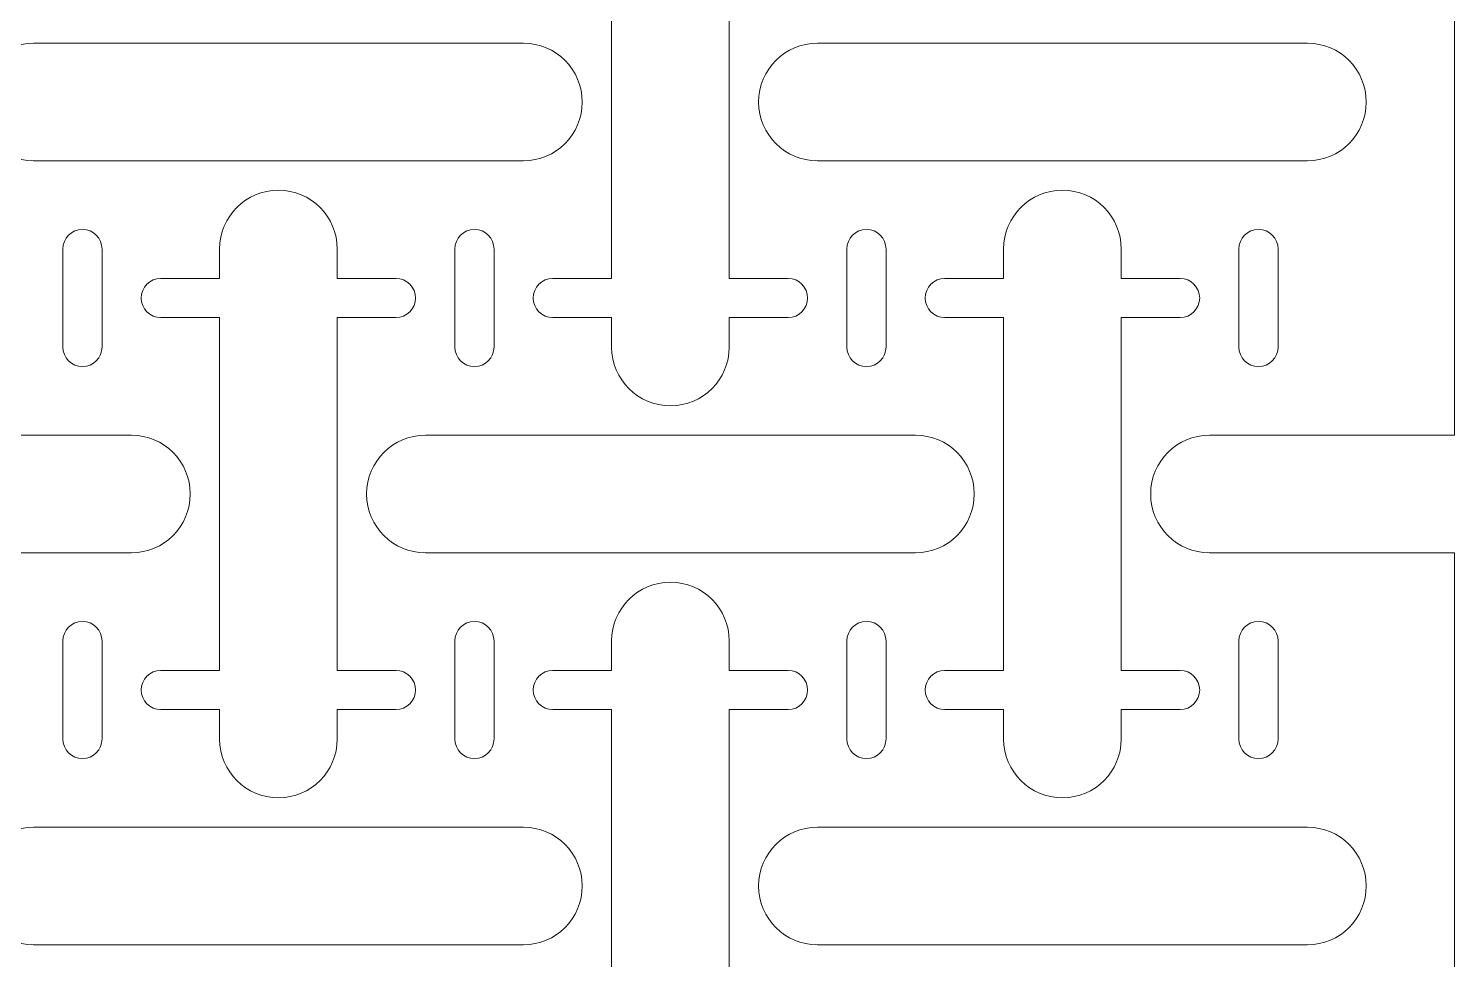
# Model space of a CAD drawing. Header units: metres. Extents: x 0 to 140, y 0 to 240.
# Drawn here: x 103.62 to 140, y 58.12 to 81.88 of the extents above; entities that cross this region are included whole.
import ezdxf

# ---------------------------------------------------------------- set-up
doc = ezdxf.new("R2010")
doc.units = ezdxf.units.M
doc.layers.add('TOP', color=1, linetype='Continuous', lineweight=0)

msp = doc.modelspace()

# ---------------------------------------------------------------- linework, layer by layer
at = {"layer": 'TOP'}
for p, q in [((140, 71.5), (140, 88.5)), ((118.5, 75.5), (118.5, 84.5)), ((121.5, 75.5), (121.5, 84.5)), ((103.75, 81.5), (116.25, 81.5)), ((123.75, 81.5), (136.25, 81.5)), ((103.75, 78.5), (116.25, 78.5)), ((123.75, 78.5), (136.25, 78.5)), ((104.5, 73.75), (104.5, 76.25)), ((104.5, 73.75), (104.5, 76.25)), ((104.5, 73.75), (104.5, 76.25)), ((104.5, 73.75), (104.5, 76.25)), ((104.5, 73.75), (104.5, 76.25)), ((104.5, 73.75), (104.5, 76.25)), ((104.5, 73.75), (104.5, 76.25)), ((104.5, 73.75), (104.5, 76.25)), ((104.5, 73.75), (104.5, 76.25)), ((104.5, 73.75), (104.5, 76.25)), ((104.5, 73.75), (104.5, 76.25)), ((104.5, 73.75), (104.5, 76.25)), ((104.5, 73.75), (104.5, 76.25)), ((105.5, 73.75), (105.5, 76.25)), ((105.5, 73.75), (105.5, 76.25)), ((105.5, 73.75), (105.5, 76.25)), ((105.5, 73.75), (105.5, 76.25)), ((105.5, 73.75), (105.5, 76.25)), ((105.5, 73.75), (105.5, 76.25)), ((105.5, 73.75), (105.5, 76.25)), ((105.5, 73.75), (105.5, 76.25)), ((105.5, 73.75), (105.5, 76.25)), ((105.5, 73.75), (105.5, 76.25)), ((105.5, 73.75), (105.5, 76.25)), ((105.5, 73.75), (105.5, 76.25)), ((105.5, 73.75), (105.5, 76.25)), ((108.5, 75.5), (108.5, 76.25)), ((111.5, 75.5), (111.5, 76.25)), ((114.5, 73.75), (114.5, 76.25)), ((114.5, 73.75), (114.5, 76.25)), ((114.5, 73.75), (114.5, 76.25)), ((114.5, 73.75), (114.5, 76.25)), ((114.5, 73.75), (114.5, 76.25)), ((114.5, 73.75), (114.5, 76.25)), ((114.5, 73.75), (114.5, 76.25)), ((114.5, 73.75), (114.5, 76.25)), ((114.5, 73.75), (114.5, 76.25)), ((114.5, 73.75), (114.5, 76.25)), ((114.5, 73.75), (114.5, 76.25)), ((114.5, 73.75), (114.5, 76.25)), ((114.5, 73.75), (114.5, 76.25)), ((115.5, 73.75), (115.5, 76.25)), ((115.5, 73.75), (115.5, 76.25)), ((115.5, 73.75), (115.5, 76.25)), ((115.5, 73.75), (115.5, 76.25)), ((115.5, 73.75), (115.5, 76.25)), ((115.5, 73.75), (115.5, 76.25)), ((115.5, 73.75), (115.5, 76.25)), ((115.5, 73.75), (115.5, 76.25)), ((115.5, 73.75), (115.5, 76.25)), ((115.5, 73.75), (115.5, 76.25)), ((115.5, 73.75), (115.5, 76.25)), ((115.5, 73.75), (115.5, 76.25)), ((115.5, 73.75), (115.5, 76.25)), ((124.5, 73.75), (124.5, 76.25)), ((124.5, 73.75), (124.5, 76.25)), ((124.5, 73.75), (124.5, 76.25)), ((124.5, 73.75), (124.5, 76.25)), ((124.5, 73.75), (124.5, 76.25)), ((124.5, 73.75), (124.5, 76.25)), ((124.5, 73.75), (124.5, 76.25)), ((124.5, 73.75), (124.5, 76.25)), ((124.5, 73.75), (124.5, 76.25)), ((124.5, 73.75), (124.5, 76.25)), ((124.5, 73.75), (124.5, 76.25)), ((124.5, 73.75), (124.5, 76.25)), ((124.5, 73.75), (124.5, 76.25)), ((125.5, 73.75), (125.5, 76.25)), ((125.5, 73.75), (125.5, 76.25)), ((125.5, 73.75), (125.5, 76.25)), ((125.5, 73.75), (125.5, 76.25)), ((125.5, 73.75), (125.5, 76.25)), ((125.5, 73.75), (125.5, 76.25)), ((125.5, 73.75), (125.5, 76.25)), ((125.5, 73.75), (125.5, 76.25)), ((125.5, 73.75), (125.5, 76.25)), ((125.5, 73.75), (125.5, 76.25)), ((125.5, 73.75), (125.5, 76.25)), ((125.5, 73.75), (125.5, 76.25)), ((125.5, 73.75), (125.5, 76.25)), ((128.5, 75.5), (128.5, 76.25)), ((131.5, 75.5), (131.5, 76.25)), ((134.5, 73.75), (134.5, 76.25)), ((134.5, 73.75), (134.5, 76.25)), ((134.5, 73.75), (134.5, 76.25)), ((134.5, 73.75), (134.5, 76.25)), ((134.5, 73.75), (134.5, 76.25)), ((134.5, 73.75), (134.5, 76.25)), ((134.5, 73.75), (134.5, 76.25)), ((134.5, 73.75), (134.5, 76.25)), ((134.5, 73.75), (134.5, 76.25)), ((134.5, 73.75), (134.5, 76.25)), ((134.5, 73.75), (134.5, 76.25)), ((134.5, 73.75), (134.5, 76.25)), ((134.5, 73.75), (134.5, 76.25)), ((135.5, 73.75), (135.5, 76.25)), ((135.5, 73.75), (135.5, 76.25)), ((135.5, 73.75), (135.5, 76.25)), ((135.5, 73.75), (135.5, 76.25)), ((135.5, 73.75), (135.5, 76.25)), ((135.5, 73.75), (135.5, 76.25)), ((135.5, 73.75), (135.5, 76.25)), ((135.5, 73.75), (135.5, 76.25)), ((135.5, 73.75), (135.5, 76.25)), ((135.5, 73.75), (135.5, 76.25)), ((135.5, 73.75), (135.5, 76.25)), ((135.5, 73.75), (135.5, 76.25)), ((135.5, 73.75), (135.5, 76.25)), ((107, 75.5), (108.5, 75.5)), ((113, 75.5), (111.5, 75.5)), ((117, 75.5), (118.5, 75.5)), ((123, 75.5), (121.5, 75.5)), ((127, 75.5), (128.5, 75.5)), ((133, 75.5), (131.5, 75.5)), ((108.5, 74.5), (107, 74.5)), ((108.5, 65.5), (108.5, 74.5)), ((111.5, 65.5), (111.5, 74.5)), ((111.5, 74.5), (113, 74.5)), ((118.5, 74.5), (117, 74.5)), ((118.5, 73.75), (118.5, 74.5)), ((121.5, 73.75), (121.5, 74.5)), ((121.5, 74.5), (123, 74.5)), ((128.5, 74.5), (127, 74.5)), ((128.5, 65.5), (128.5, 74.5)), ((131.5, 65.5), (131.5, 74.5)), ((131.5, 74.5), (133, 74.5)), ((93.75, 71.5), (106.25, 71.5)), ((113.75, 71.5), (126.25, 71.5)), ((133.75, 71.5), (140, 71.5)), ((93.75, 68.5), (106.25, 68.5)), ((113.75, 68.5), (126.25, 68.5)), ((133.75, 68.5), (140, 68.5)), ((140, 51.5), (140, 68.5)), ((104.5, 63.75), (104.5, 66.25)), ((104.5, 63.75), (104.5, 66.25)), ((104.5, 63.75), (104.5, 66.25)), ((104.5, 63.75), (104.5, 66.25)), ((104.5, 63.75), (104.5, 66.25)), ((104.5, 63.75), (104.5, 66.25)), ((104.5, 63.75), (104.5, 66.25)), ((104.5, 63.75), (104.5, 66.25)), ((104.5, 63.75), (104.5, 66.25)), ((104.5, 63.75), (104.5, 66.25)), ((104.5, 63.75), (104.5, 66.25)), ((104.5, 63.75), (104.5, 66.25)), ((104.5, 63.75), (104.5, 66.25)), ((105.5, 63.75), (105.5, 66.25)), ((105.5, 63.75), (105.5, 66.25)), ((105.5, 63.75), (105.5, 66.25)), ((105.5, 63.75), (105.5, 66.25)), ((105.5, 63.75), (105.5, 66.25)), ((105.5, 63.75), (105.5, 66.25)), ((105.5, 63.75), (105.5, 66.25)), ((105.5, 63.75), (105.5, 66.25)), ((105.5, 63.75), (105.5, 66.25)), ((105.5, 63.75), (105.5, 66.25)), ((105.5, 63.75), (105.5, 66.25)), ((105.5, 63.75), (105.5, 66.25)), ((105.5, 63.75), (105.5, 66.25)), ((114.5, 63.75), (114.5, 66.25)), ((114.5, 63.75), (114.5, 66.25)), ((114.5, 63.75), (114.5, 66.25)), ((114.5, 63.75), (114.5, 66.25)), ((114.5, 63.75), (114.5, 66.25)), ((114.5, 63.75), (114.5, 66.25)), ((114.5, 63.75), (114.5, 66.25)), ((114.5, 63.75), (114.5, 66.25)), ((114.5, 63.75), (114.5, 66.25)), ((114.5, 63.75), (114.5, 66.25)), ((114.5, 63.75), (114.5, 66.25)), ((114.5, 63.75), (114.5, 66.25)), ((114.5, 63.75), (114.5, 66.25)), ((115.5, 63.75), (115.5, 66.25)), ((115.5, 63.75), (115.5, 66.25)), ((115.5, 63.75), (115.5, 66.25)), ((115.5, 63.75), (115.5, 66.25)), ((115.5, 63.75), (115.5, 66.25)), ((115.5, 63.75), (115.5, 66.25)), ((115.5, 63.75), (115.5, 66.25)), ((115.5, 63.75), (115.5, 66.25)), ((115.5, 63.75), (115.5, 66.25)), ((115.5, 63.75), (115.5, 66.25)), ((115.5, 63.75), (115.5, 66.25)), ((115.5, 63.75), (115.5, 66.25)), ((115.5, 63.75), (115.5, 66.25)), ((118.5, 65.5), (118.5, 66.25)), ((121.5, 65.5), (121.5, 66.25)), ((124.5, 63.75), (124.5, 66.25)), ((124.5, 63.75), (124.5, 66.25)), ((124.5, 63.75), (124.5, 66.25)), ((124.5, 63.75), (124.5, 66.25)), ((124.5, 63.75), (124.5, 66.25)), ((124.5, 63.75), (124.5, 66.25)), ((124.5, 63.75), (124.5, 66.25)), ((124.5, 63.75), (124.5, 66.25)), ((124.5, 63.75), (124.5, 66.25)), ((124.5, 63.75), (124.5, 66.25)), ((124.5, 63.75), (124.5, 66.25)), ((124.5, 63.75), (124.5, 66.25)), ((124.5, 63.75), (124.5, 66.25)), ((125.5, 63.75), (125.5, 66.25)), ((125.5, 63.75), (125.5, 66.25)), ((125.5, 63.75), (125.5, 66.25)), ((125.5, 63.75), (125.5, 66.25)), ((125.5, 63.75), (125.5, 66.25)), ((125.5, 63.75), (125.5, 66.25)), ((125.5, 63.75), (125.5, 66.25)), ((125.5, 63.75), (125.5, 66.25)), ((125.5, 63.75), (125.5, 66.25)), ((125.5, 63.75), (125.5, 66.25)), ((125.5, 63.75), (125.5, 66.25)), ((125.5, 63.75), (125.5, 66.25)), ((125.5, 63.75), (125.5, 66.25)), ((134.5, 63.75), (134.5, 66.25)), ((134.5, 63.75), (134.5, 66.25)), ((134.5, 63.75), (134.5, 66.25)), ((134.5, 63.75), (134.5, 66.25)), ((134.5, 63.75), (134.5, 66.25)), ((134.5, 63.75), (134.5, 66.25)), ((134.5, 63.75), (134.5, 66.25)), ((134.5, 63.75), (134.5, 66.25)), ((134.5, 63.75), (134.5, 66.25)), ((134.5, 63.75), (134.5, 66.25)), ((134.5, 63.75), (134.5, 66.25)), ((134.5, 63.75), (134.5, 66.25)), ((134.5, 63.75), (134.5, 66.25)), ((135.5, 63.75), (135.5, 66.25)), ((135.5, 63.75), (135.5, 66.25)), ((135.5, 63.75), (135.5, 66.25)), ((135.5, 63.75), (135.5, 66.25)), ((135.5, 63.75), (135.5, 66.25)), ((135.5, 63.75), (135.5, 66.25)), ((135.5, 63.75), (135.5, 66.25)), ((135.5, 63.75), (135.5, 66.25)), ((135.5, 63.75), (135.5, 66.25)), ((135.5, 63.75), (135.5, 66.25)), ((135.5, 63.75), (135.5, 66.25)), ((135.5, 63.75), (135.5, 66.25)), ((135.5, 63.75), (135.5, 66.25)), ((107, 65.5), (108.5, 65.5)), ((113, 65.5), (111.5, 65.5)), ((117, 65.5), (118.5, 65.5)), ((123, 65.5), (121.5, 65.5)), ((127, 65.5), (128.5, 65.5)), ((133, 65.5), (131.5, 65.5)), ((108.5, 64.5), (107, 64.5)), ((108.5, 63.75), (108.5, 64.5)), ((111.5, 63.75), (111.5, 64.5)), ((111.5, 64.5), (113, 64.5)), ((118.5, 64.5), (117, 64.5)), ((118.5, 55.5), (118.5, 64.5)), ((121.5, 55.5), (121.5, 64.5)), ((121.5, 64.5), (123, 64.5)), ((128.5, 64.5), (127, 64.5)), ((128.5, 63.75), (128.5, 64.5)), ((131.5, 63.75), (131.5, 64.5)), ((131.5, 64.5), (133, 64.5)), ((103.75, 61.5), (116.25, 61.5)), ((123.75, 61.5), (136.25, 61.5)), ((103.75, 58.5), (116.25, 58.5)), ((123.75, 58.5), (136.25, 58.5))]:
    msp.add_line(p, q, dxfattribs=at)
for centre, radius, start, end in [((103.75, 80), 1.5, -270, -90), ((116.25, 80), 1.5, -90, 90), ((123.75, 80), 1.5, -270, -90), ((136.25, 80), 1.5, -90, 90), ((110, 76.25), 1.5, 0, 180), ((130, 76.25), 1.5, 0, 180), ((105, 76.25), 0.5, 0, 180), ((105, 76.25), 0.5, 0, 180), ((105, 76.25), 0.5, 0, 180), ((105, 76.25), 0.5, 0, 180), ((105, 76.25), 0.5, 0, 180), ((105, 76.25), 0.5, 0, 180), ((105, 76.25), 0.5, 0, 180), ((105, 76.25), 0.5, 0, 180), ((105, 76.25), 0.5, 0, 180), ((105, 76.25), 0.5, 0, 180), ((105, 76.25), 0.5, 0, 180), ((105, 76.25), 0.5, 0, 180), ((105, 76.25), 0.5, 0, 180), ((115, 76.25), 0.5, 0, 180), ((115, 76.25), 0.5, 0, 180), ((115, 76.25), 0.5, 0, 180), ((115, 76.25), 0.5, 0, 180), ((115, 76.25), 0.5, 0, 180), ((115, 76.25), 0.5, 0, 180), ((115, 76.25), 0.5, 0, 180), ((115, 76.25), 0.5, 0, 180), ((115, 76.25), 0.5, 0, 180), ((115, 76.25), 0.5, 0, 180), ((115, 76.25), 0.5, 0, 180), ((115, 76.25), 0.5, 0, 180), ((115, 76.25), 0.5, 0, 180), ((125, 76.25), 0.5, 0, 180), ((125, 76.25), 0.5, 0, 180), ((125, 76.25), 0.5, 0, 180), ((125, 76.25), 0.5, 0, 180), ((125, 76.25), 0.5, 0, 180), ((125, 76.25), 0.5, 0, 180), ((125, 76.25), 0.5, 0, 180), ((125, 76.25), 0.5, 0, 180), ((125, 76.25), 0.5, 0, 180), ((125, 76.25), 0.5, 0, 180), ((125, 76.25), 0.5, 0, 180), ((125, 76.25), 0.5, 0, 180), ((125, 76.25), 0.5, 0, 180), ((135, 76.25), 0.5, 0, 180), ((135, 76.25), 0.5, 0, 180), ((135, 76.25), 0.5, 0, 180), ((135, 76.25), 0.5, 0, 180), ((135, 76.25), 0.5, 0, 180), ((135, 76.25), 0.5, 0, 180), ((135, 76.25), 0.5, 0, 180), ((135, 76.25), 0.5, 0, 180), ((135, 76.25), 0.5, 0, 180), ((135, 76.25), 0.5, 0, 180), ((135, 76.25), 0.5, 0, 180), ((135, 76.25), 0.5, 0, 180), ((135, 76.25), 0.5, 0, 180), ((107, 75), 0.5, -270, -90), ((113, 75), 0.5, -90, 90), ((117, 75), 0.5, -270, -90), ((123, 75), 0.5, -90, 90), ((127, 75), 0.5, -270, -90), ((133, 75), 0.5, -90, 90), ((105, 73.75), 0.5, -180, 0), ((105, 73.75), 0.5, -180, 0), ((105, 73.75), 0.5, -180, 0), ((105, 73.75), 0.5, -180, 0), ((105, 73.75), 0.5, -180, 0), ((105, 73.75), 0.5, -180, 0), ((105, 73.75), 0.5, -180, 0), ((105, 73.75), 0.5, -180, 0), ((105, 73.75), 0.5, -180, 0), ((105, 73.75), 0.5, -180, 0), ((105, 73.75), 0.5, -180, 0), ((105, 73.75), 0.5, -180, 0), ((105, 73.75), 0.5, -180, 0), ((115, 73.75), 0.5, -180, 0), ((115, 73.75), 0.5, -180, 0), ((115, 73.75), 0.5, -180, 0), ((115, 73.75), 0.5, -180, 0), ((115, 73.75), 0.5, -180, 0), ((115, 73.75), 0.5, -180, 0), ((115, 73.75), 0.5, -180, 0), ((115, 73.75), 0.5, -180, 0), ((115, 73.75), 0.5, -180, 0), ((115, 73.75), 0.5, -180, 0), ((115, 73.75), 0.5, -180, 0), ((115, 73.75), 0.5, -180, 0), ((115, 73.75), 0.5, -180, 0), ((120, 73.75), 1.5, -180, 0), ((125, 73.75), 0.5, -180, 0), ((125, 73.75), 0.5, -180, 0), ((125, 73.75), 0.5, -180, 0), ((125, 73.75), 0.5, -180, 0), ((125, 73.75), 0.5, -180, 0), ((125, 73.75), 0.5, -180, 0), ((125, 73.75), 0.5, -180, 0), ((125, 73.75), 0.5, -180, 0), ((125, 73.75), 0.5, -180, 0), ((125, 73.75), 0.5, -180, 0), ((125, 73.75), 0.5, -180, 0), ((125, 73.75), 0.5, -180, 0), ((125, 73.75), 0.5, -180, 0), ((135, 73.75), 0.5, -180, 0), ((135, 73.75), 0.5, -180, 0), ((135, 73.75), 0.5, -180, 0), ((135, 73.75), 0.5, -180, 0), ((135, 73.75), 0.5, -180, 0), ((135, 73.75), 0.5, -180, 0), ((135, 73.75), 0.5, -180, 0), ((135, 73.75), 0.5, -180, 0), ((135, 73.75), 0.5, -180, 0), ((135, 73.75), 0.5, -180, 0), ((135, 73.75), 0.5, -180, 0), ((135, 73.75), 0.5, -180, 0), ((135, 73.75), 0.5, -180, 0), ((106.25, 70), 1.5, -90, 90), ((113.75, 70), 1.5, -270, -90), ((126.25, 70), 1.5, -90, 90), ((133.75, 70), 1.5, -270, -90), ((120, 66.25), 1.5, 0, 180), ((105, 66.25), 0.5, 0, 180), ((105, 66.25), 0.5, 0, 180), ((105, 66.25), 0.5, 0, 180), ((105, 66.25), 0.5, 0, 180), ((105, 66.25), 0.5, 0, 180), ((105, 66.25), 0.5, 0, 180), ((105, 66.25), 0.5, 0, 180), ((105, 66.25), 0.5, 0, 180), ((105, 66.25), 0.5, 0, 180), ((105, 66.25), 0.5, 0, 180), ((105, 66.25), 0.5, 0, 180), ((105, 66.25), 0.5, 0, 180), ((105, 66.25), 0.5, 0, 180), ((115, 66.25), 0.5, 0, 180), ((115, 66.25), 0.5, 0, 180), ((115, 66.25), 0.5, 0, 180), ((115, 66.25), 0.5, 0, 180), ((115, 66.25), 0.5, 0, 180), ((115, 66.25), 0.5, 0, 180), ((115, 66.25), 0.5, 0, 180), ((115, 66.25), 0.5, 0, 180), ((115, 66.25), 0.5, 0, 180), ((115, 66.25), 0.5, 0, 180), ((115, 66.25), 0.5, 0, 180), ((115, 66.25), 0.5, 0, 180), ((115, 66.25), 0.5, 0, 180), ((125, 66.25), 0.5, 0, 180), ((125, 66.25), 0.5, 0, 180), ((125, 66.25), 0.5, 0, 180), ((125, 66.25), 0.5, 0, 180), ((125, 66.25), 0.5, 0, 180), ((125, 66.25), 0.5, 0, 180), ((125, 66.25), 0.5, 0, 180), ((125, 66.25), 0.5, 0, 180), ((125, 66.25), 0.5, 0, 180), ((125, 66.25), 0.5, 0, 180), ((125, 66.25), 0.5, 0, 180), ((125, 66.25), 0.5, 0, 180), ((125, 66.25), 0.5, 0, 180), ((135, 66.25), 0.5, 0, 180), ((135, 66.25), 0.5, 0, 180), ((135, 66.25), 0.5, 0, 180), ((135, 66.25), 0.5, 0, 180), ((135, 66.25), 0.5, 0, 180), ((135, 66.25), 0.5, 0, 180), ((135, 66.25), 0.5, 0, 180), ((135, 66.25), 0.5, 0, 180), ((135, 66.25), 0.5, 0, 180), ((135, 66.25), 0.5, 0, 180), ((135, 66.25), 0.5, 0, 180), ((135, 66.25), 0.5, 0, 180), ((135, 66.25), 0.5, 0, 180), ((107, 65), 0.5, -270, -90), ((113, 65), 0.5, -90, 90), ((117, 65), 0.5, -270, -90), ((123, 65), 0.5, -90, 90), ((127, 65), 0.5, -270, -90), ((133, 65), 0.5, -90, 90), ((105, 63.75), 0.5, -180, 0), ((105, 63.75), 0.5, -180, 0), ((105, 63.75), 0.5, -180, 0), ((105, 63.75), 0.5, -180, 0), ((105, 63.75), 0.5, -180, 0), ((105, 63.75), 0.5, -180, 0), ((105, 63.75), 0.5, -180, 0), ((105, 63.75), 0.5, -180, 0), ((105, 63.75), 0.5, -180, 0), ((105, 63.75), 0.5, -180, 0), ((105, 63.75), 0.5, -180, 0), ((105, 63.75), 0.5, -180, 0), ((105, 63.75), 0.5, -180, 0), ((110, 63.75), 1.5, -180, 0), ((115, 63.75), 0.5, -180, 0), ((115, 63.75), 0.5, -180, 0), ((115, 63.75), 0.5, -180, 0), ((115, 63.75), 0.5, -180, 0), ((115, 63.75), 0.5, -180, 0), ((115, 63.75), 0.5, -180, 0), ((115, 63.75), 0.5, -180, 0), ((115, 63.75), 0.5, -180, 0), ((115, 63.75), 0.5, -180, 0), ((115, 63.75), 0.5, -180, 0), ((115, 63.75), 0.5, -180, 0), ((115, 63.75), 0.5, -180, 0), ((115, 63.75), 0.5, -180, 0), ((125, 63.75), 0.5, -180, 0), ((125, 63.75), 0.5, -180, 0), ((125, 63.75), 0.5, -180, 0), ((125, 63.75), 0.5, -180, 0), ((125, 63.75), 0.5, -180, 0), ((125, 63.75), 0.5, -180, 0), ((125, 63.75), 0.5, -180, 0), ((125, 63.75), 0.5, -180, 0), ((125, 63.75), 0.5, -180, 0), ((125, 63.75), 0.5, -180, 0), ((125, 63.75), 0.5, -180, 0), ((125, 63.75), 0.5, -180, 0), ((125, 63.75), 0.5, -180, 0), ((130, 63.75), 1.5, -180, 0), ((135, 63.75), 0.5, -180, 0), ((135, 63.75), 0.5, -180, 0), ((135, 63.75), 0.5, -180, 0), ((135, 63.75), 0.5, -180, 0), ((135, 63.75), 0.5, -180, 0), ((135, 63.75), 0.5, -180, 0), ((135, 63.75), 0.5, -180, 0), ((135, 63.75), 0.5, -180, 0), ((135, 63.75), 0.5, -180, 0), ((135, 63.75), 0.5, -180, 0), ((135, 63.75), 0.5, -180, 0), ((135, 63.75), 0.5, -180, 0), ((135, 63.75), 0.5, -180, 0), ((103.75, 60), 1.5, -270, -90), ((116.25, 60), 1.5, -90, 90), ((123.75, 60), 1.5, -270, -90), ((136.25, 60), 1.5, -90, 90)]:
    msp.add_arc(centre, radius, start, end, dxfattribs=at)

doc.saveas('drawing.dxf')
